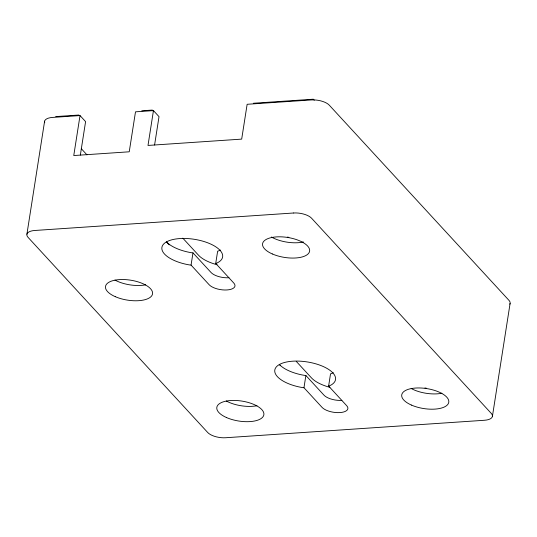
<?xml version="1.0" encoding="UTF-8"?>
<svg xmlns="http://www.w3.org/2000/svg" width="537" height="537" viewBox="0 0 537 537"><rect width="100%" height="100%" fill="white"/><g stroke="black" fill="none" stroke-linecap="round" stroke-linejoin="round"><path stroke-width="0.81" d="M26.91 234.219L44.611 121.167M44.725 122.711A13.66 5.793 8.9 0 1 52.505 117.428L80.026 115.569L73.764 155.542L129.236 151.796L135.499 111.824L153.454 110.609L159.019 116.657L154.582 145.01M80.349 155.065L85.591 121.617L80.026 115.569M153.454 110.609L147.997 145.44L241.684 139.117L247.141 104.285L311.373 99.949A13.66 5.793 8.9 0 1 329.268 105.165L508.955 300.337A13.66 5.793 8.9 0 1 509.801 304.19M220.338 250.02A30.737 13.036 8.9 0 1 218.888 250.792L217.633 251.209L215.72 263.432L233.81 283.08A13.66 5.793 8.9 0 1 227.044 289.953A13.66 5.793 8.9 0 1 209.155 284.744L191.065 265.097L192.978 252.873L191.152 252.665A30.737 13.036 8.9 0 1 166.436 241.825L169.249 244.872M333.235 372.651A30.737 13.036 8.9 0 1 331.785 373.423L330.537 373.839L328.624 386.063L346.707 405.71A13.66 5.793 8.9 0 1 339.948 412.584A13.66 5.793 8.9 0 1 322.052 407.375L303.969 387.727L305.882 375.504L304.049 375.296A30.737 13.036 8.9 0 1 279.341 364.455L280.462 365.677M492.389 416.517L510.09 303.472M215.72 263.432L216.975 263.016A30.737 13.036 8.9 0 0 205.456 241.992A30.737 13.036 8.9 0 0 162.966 244.865A30.737 13.036 8.9 0 0 189.239 264.889L191.065 265.097M328.624 386.063L329.872 385.647A30.737 13.036 8.9 0 0 318.36 364.623A30.737 13.036 8.9 0 0 275.864 367.496A30.737 13.036 8.9 0 0 302.136 387.519L303.969 387.727M55.687 116.596L78.892 115.032M141.761 110.783L152.32 110.072L153.71 111.582M253.404 103.252L313.326 99.204L314.252 100.211M182.795 238.139L198.529 255.229A30.737 13.036 8.9 0 0 217.002 264.714M296.256 361.381L311.433 377.86A30.737 13.036 8.9 0 0 329.906 387.345M192.978 252.873L211.068 272.521A13.66 5.793 8.9 0 0 228.963 277.736M305.882 375.504L323.965 395.151A13.66 5.793 8.9 0 0 341.861 400.367M81.315 148.715L86.981 154.871M288.866 237.334A11.955 5.068 8.9 0 1 287.322 237.112M256.975 405.73A23.803 10.096 8.9 0 1 226.278 400.985M441.884 393.245A23.803 10.096 8.9 0 1 411.188 388.499M426.465 388.244A11.955 5.068 8.9 0 1 424.942 387.942M145.661 284.825A23.803 10.096 8.9 0 1 114.965 280.072M303.425 241.965A23.803 10.096 8.9 0 1 271.42 237.012M293.672 212.994L34.804 230.474A13.66 5.793 8.9 0 0 28.045 237.347L207.732 432.527A13.66 5.793 8.9 0 0 225.627 437.742L484.495 420.263A13.66 5.793 8.9 0 0 491.254 413.383L311.567 218.21A13.66 5.793 8.9 0 0 293.672 212.994M272.353 253.967A23.803 10.096 8.9 0 0 309.554 251.45A23.803 10.096 8.9 0 0 276.407 236.904A23.803 10.096 8.9 0 0 272.353 253.967M115.274 296.672A23.803 10.096 8.9 0 0 152.481 294.162A23.803 10.096 8.9 0 0 119.328 279.616A23.803 10.096 8.9 0 0 115.274 296.672M226.587 417.585A23.803 10.096 8.9 0 0 263.795 415.074A23.803 10.096 8.9 0 0 230.642 400.528A23.803 10.096 8.9 0 0 226.587 417.585M411.496 405.099A23.803 10.096 8.9 0 0 448.704 402.589A23.803 10.096 8.9 0 0 415.551 388.043A23.803 10.096 8.9 0 0 411.496 405.099"/></g></svg>
